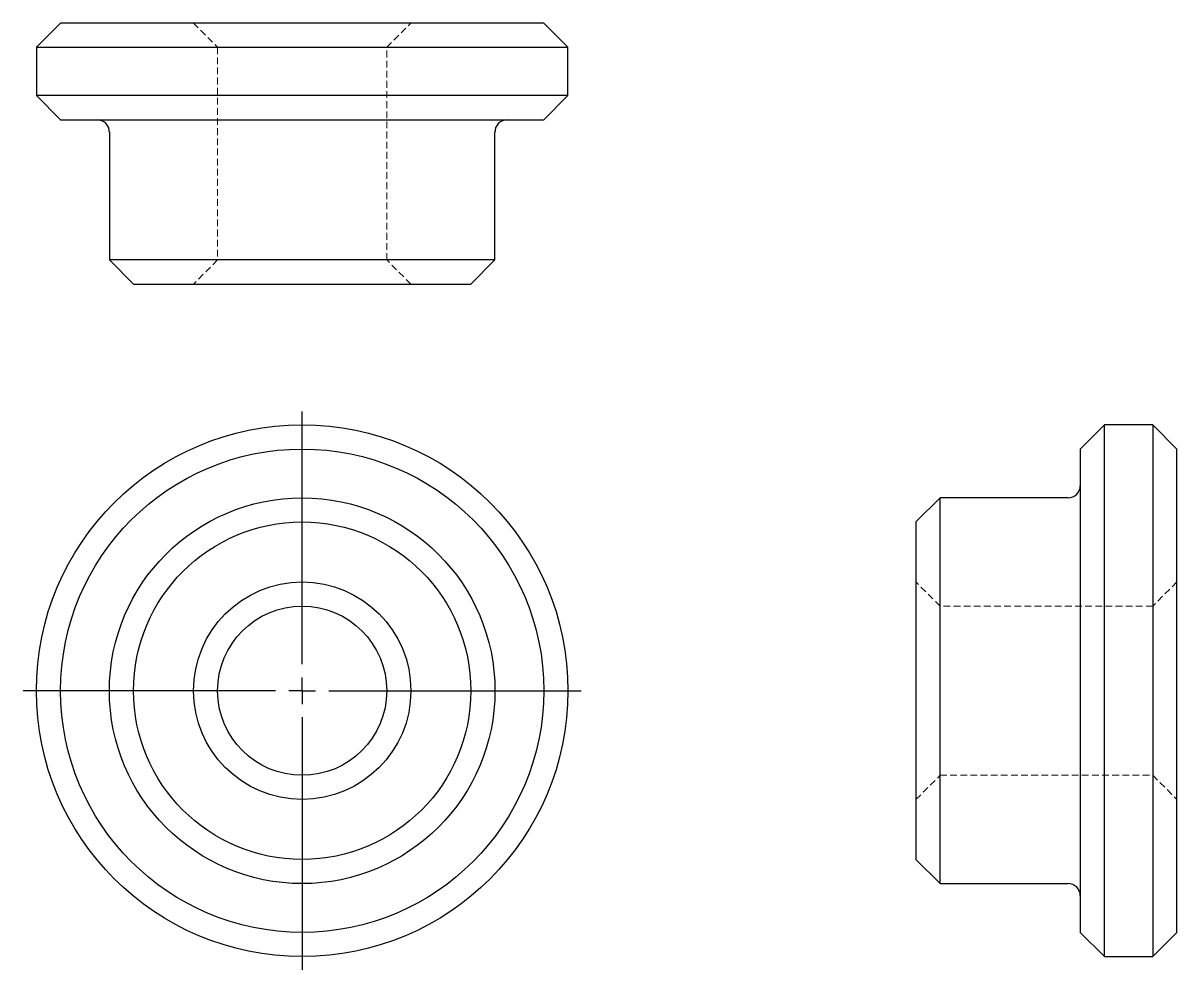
# Model space of a CAD drawing. Header units: millimetres. Extents: x 30 to 248, y 4 to 183.
import ezdxf

# ---------------------------------------------------------------- set-up
doc = ezdxf.new("R2010")
doc.units = ezdxf.units.MM
doc.linetypes.add('HIDDEN', pattern=[1.905, 1.27, -0.635])
doc.layers.add('10', color=7, linetype='Continuous')

# ---------------------------------------------------------------- blocks, each defined once
blk = doc.blocks.new('SW_CENTERMARKSYMBOL_0')
at = {"layer": '10', "color": 0}
for p, q in [((0, 5), (0, 52.5)), ((0, 0), (0, 2.5)), ((-5, 0), (-52.5, 0)), ((0, 0), (-2.5, 0)), ((0, 0), (0, -2.5)), ((0, 0), (2.5, 0)), ((5, 0), (52.5, 0)), ((0, -5), (0, -52.5))]:
    blk.add_line(p, q, dxfattribs=at)

msp = doc.modelspace()

# ---------------------------------------------------------------- linework, layer by layer
at = {"color": 7, "linetype": 'Continuous', "lineweight": 25}
for p, q in [((37.55, 182.55), (33, 178)), ((128.45, 182.55), (37.55, 182.55)), ((133, 178), (128.45, 182.55)), ((33, 178), (33, 168.91)), ((33, 178), (133, 178)), ((133, 168.91), (133, 178)), ((33, 168.91), (37.55, 164.36)), ((133, 168.91), (33, 168.91)), ((128.45, 164.36), (133, 168.91)), ((37.55, 164.36), (128.45, 164.36)), ((46.73, 162.09), (46.73, 138)), ((119.27, 138), (119.27, 162.09)), ((46.73, 138), (51.27, 133.45)), ((83, 138), (46.73, 138)), ((119.27, 138), (83, 138)), ((114.73, 133.45), (119.27, 138)), ((51.27, 133.45), (83, 133.45)), ((83, 133.45), (114.73, 133.45)), ((233.91, 107), (229.36, 102.45)), ((243, 107), (233.91, 107)), ((233.91, 7), (233.91, 107)), ((247.55, 102.45), (243, 107)), ((243, 107), (243, 7)), ((229.36, 102.45), (229.36, 11.55)), ((247.55, 11.55), (247.55, 102.45)), ((203, 93.27), (198.45, 88.73)), ((227.09, 93.27), (203, 93.27)), ((203, 20.73), (203, 93.27)), ((198.45, 88.73), (198.45, 25.27)), ((198.45, 25.27), (203, 20.73)), ((203, 20.73), (227.09, 20.73)), ((229.36, 11.55), (233.91, 7)), ((243, 7), (247.55, 11.55)), ((233.91, 7), (243, 7))]:
    msp.add_line(p, q, dxfattribs=at)
at = {"color": 7, "linetype": 'HIDDEN', "lineweight": 18}
for p, q in [((62.55, 182.55), (67.09, 178)), ((98.91, 178), (103.45, 182.55)), ((67.09, 178), (67.09, 138)), ((98.91, 138), (98.91, 178)), ((67.09, 138), (62.55, 133.45)), ((103.45, 133.45), (98.91, 138)), ((203, 72.91), (198.45, 77.45)), ((247.55, 77.45), (243, 72.91)), ((243, 72.91), (203, 72.91)), ((198.45, 36.55), (203, 41.09)), ((203, 41.09), (243, 41.09)), ((243, 41.09), (247.55, 36.55))]:
    msp.add_line(p, q, dxfattribs=at)
at = {"color": 7, "linetype": 'Continuous', "lineweight": 25}
for radius in [50, 45.45, 36.27, 31.73, 20.45, 15.91]:
    msp.add_circle((83, 57), radius, dxfattribs=at)
for centre, start, end in [((44.45, 162.09), 0, 90), ((121.55, 162.09), 90, 180), ((227.09, 95.55), 270, 0), ((227.09, 18.45), 0, 90)]:
    msp.add_arc(centre, 2.27, start, end, dxfattribs=at)

# ---------------------------------------------------------------- block references
at = {"layer": '10'}
msp.add_blockref('SW_CENTERMARKSYMBOL_0', (83, 57), dxfattribs=at)

doc.saveas('drawing.dxf')
